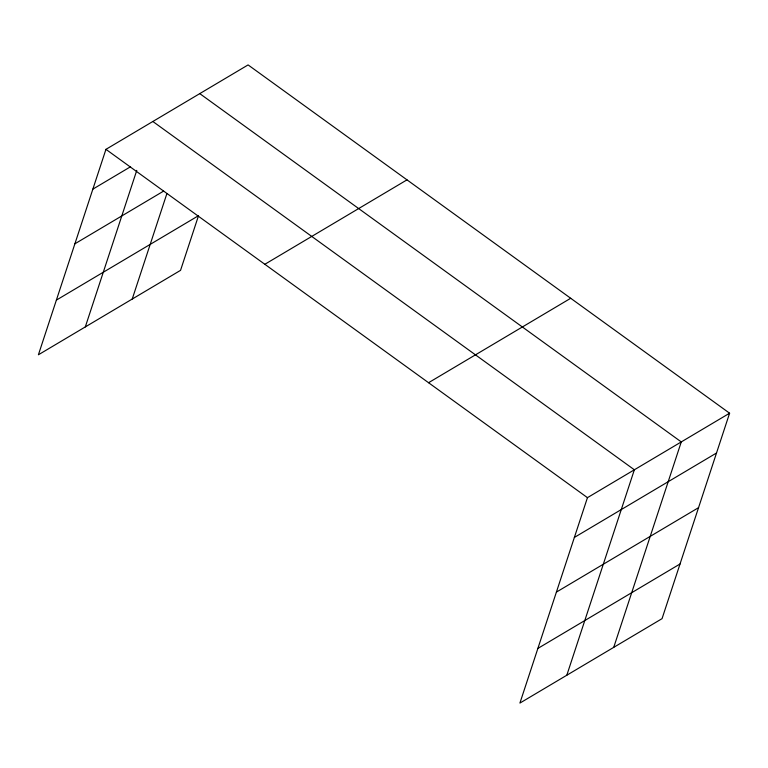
<?xml version="1.0" encoding="UTF-8"?>
<svg xmlns="http://www.w3.org/2000/svg" width="768" height="768" viewBox="0 0 768 768"><rect width="100%" height="100%" fill="white"/><g stroke="black" fill="none" stroke-linecap="round" stroke-linejoin="round"><path stroke-width="1.15" d="M729.6 413.213L587.453 497.654L519.907 703.085L662.054 618.653L729.6 413.213L248.093 64.915L105.946 149.347L38.4 354.787L180.547 270.346L198.518 215.683L56.371 300.115M85.306 326.918L136.771 170.381M132.221 299.059L166.858 193.709M566.813 675.226L634.358 469.786L152.851 121.488M613.728 647.357L681.274 441.926L199.766 93.619M92.861 189.139L130.589 166.723M74.89 243.802L163.613 191.098M264.845 264.288L406.992 179.856M428.554 382.714L570.701 298.272M574.368 537.437L716.515 453.005M556.397 592.109L698.544 507.667M537.878 648.422L680.026 563.99M105.946 149.347L587.453 497.654"/></g></svg>
